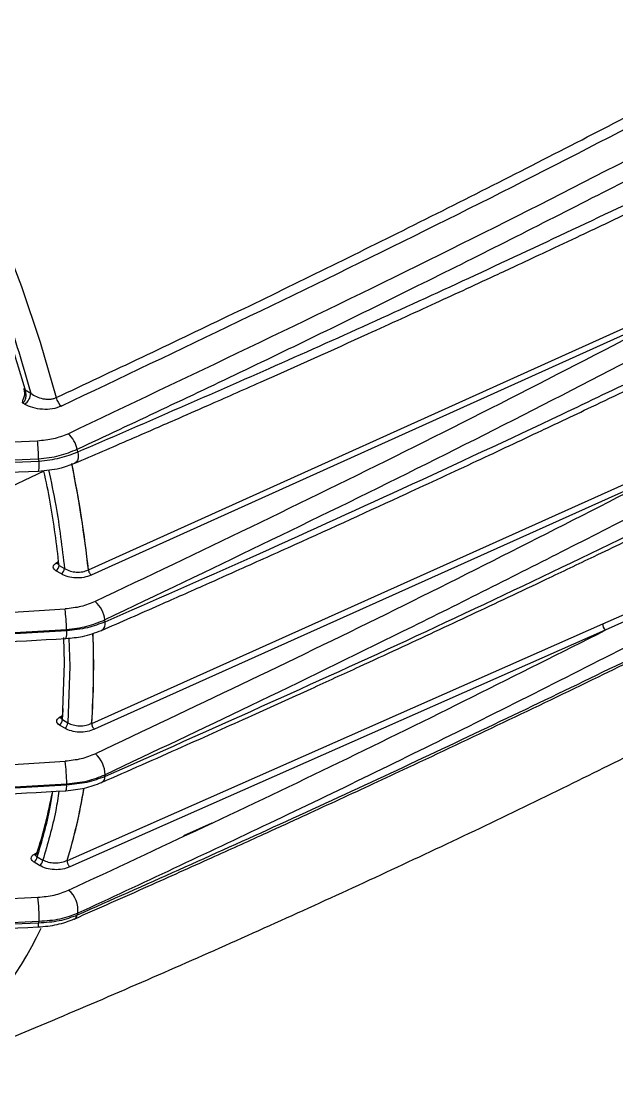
# Model space of a CAD drawing. Extents: x 16.7 to 113.1, y 4.5 to 84.5.
# Drawn here: x 24.294 to 26.293, y 5.955 to 9.562 of the extents above; entities that cross this region are included whole.
import ezdxf

# ---------------------------------------------------------------- set-up
doc = ezdxf.new("R2010")
doc.units = 0
doc.header["$MEASUREMENT"] = 0
doc.layers.add('OBJECT', color=7, linetype='CONTINUOUS')

msp = doc.modelspace()

# ---------------------------------------------------------------- linework, layer by layer
at = {"layer": 'OBJECT'}
for p, q in [((24.5192, 7.7198), (26.5897, 8.6544)), ((26.5987, 8.637), (24.5281, 7.7025)), ((24.3065, 8.3246), (24.3258, 8.313)), ((24.2981, 8.2805), (24.3003, 8.2932)), ((24.3046, 8.2767), (24.2981, 8.2805)), ((23.3536, 8.1117), (24.3479, 8.1538)), ((23.357, 8.0533), (24.3518, 8.0925)), ((23.3589, 8.0468), (24.3536, 8.085)), ((24.3699, 8.0513), (23.3765, 7.5868)), ((24.5301, 7.2046), (26.4647, 8.0737)), ((26.4737, 8.054), (24.5391, 7.1847)), ((24.4094, 7.7425), (24.4188, 7.7483)), ((24.416, 7.7426), (24.4169, 7.742)), ((24.4206, 7.7353), (24.4388, 7.7245)), ((24.4282, 7.7063), (24.41, 7.7172)), ((26.2466, 7.5394), (26.463, 7.6336)), ((26.469, 7.6142), (26.2553, 7.5176)), ((23.4716, 7.53), (24.4405, 7.5891)), ((24.4483, 6.7447), (26.2466, 7.5394)), ((23.4769, 7.4621), (24.4458, 7.5203)), ((24.4462, 7.5154), (23.477, 7.4614)), ((26.2553, 7.5176), (24.4569, 6.7226)), ((24.439, 7.4074), (24.436, 7.4926)), ((24.4538, 7.491), (24.457, 7.397)), ((24.4321, 7.2172), (24.439, 7.4074)), ((24.457, 7.397), (24.4502, 7.2065)), ((24.4337, 7.2548), (24.4319, 7.2292)), ((24.4212, 7.2242), (24.432, 7.2309)), ((24.4321, 7.2172), (24.4502, 7.2065)), ((24.4396, 7.1883), (24.4215, 7.1991)), ((24.5299, 7.2044), (24.5299, 7.2035)), ((24.5301, 7.2036), (24.5301, 7.2046)), ((23.4717, 7.0187), (24.4409, 7.0776)), ((24.4458, 6.9977), (23.4769, 6.9418)), ((23.477, 6.9424), (24.4462, 7.0021)), ((24.9341, 6.8696), (24.8389, 6.827)), ((24.3354, 6.7643), (24.3471, 6.7715)), ((24.3471, 6.7568), (24.3658, 6.7456)), ((24.4481, 6.7446), (24.4478, 6.7415)), ((24.448, 6.7416), (24.4483, 6.7447)), ((24.3552, 6.7275), (24.3365, 6.7387)), ((23.3556, 6.5768), (24.3495, 6.621)), ((24.3518, 6.534), (23.3568, 6.4889)), ((24.3536, 6.5394), (23.3589, 6.4932))]:
    msp.add_line(p, q, dxfattribs=at)
at = {"layer": 'OBJECT', "flags": 128}
for points in [[(22.5515, 10.9901), (22.6957, 10.8901), (22.8385, 10.7795), (22.9794, 10.6589), (23.1176, 10.5289), (23.2526, 10.39), (23.3836, 10.2429), (23.5101, 10.0883), (23.6315, 9.9268), (23.7472, 9.7593), (23.8567, 9.5865), (23.9595, 9.4092), (24.0551, 9.2283), (24.1431, 9.0445), (24.223, 8.8588), (24.2945, 8.672), (24.3573, 8.4849), (24.411, 8.2985)], [(24.3065, 8.3246), (24.3048, 8.325), (24.3035, 8.3256), (24.3028, 8.3264), (24.3026, 8.3273), (24.3029, 8.3284), (24.3038, 8.3296), (24.3045, 8.3303)], [(24.4835, 8.1162), (24.4847, 8.1054), (24.4842, 8.0957), (24.4821, 8.0876), (24.4783, 8.0816), (24.4733, 8.078)], [(24.4319, 7.2292), (24.4316, 7.2272), (24.4309, 7.2255), (24.4299, 7.2241), (24.4285, 7.2232), (24.4269, 7.2227), (24.4251, 7.2228), (24.4232, 7.2233), (24.4212, 7.2242)]]:
    msp.add_lwpolyline(points, dxfattribs=at)
at = {"layer": 'OBJECT'}
for centre, radius, start, end in [((24.279, 8.316), 0.0469, 302.9818, 356.325), ((24.4626, 8.31), 0.0529, 192.5822, 229.5121), ((23.7331, 8.083), 0.6188, 0.8779, 6.5725), ((24.3902, 8.1068), 0.0931, 11.4605, 49.4003), ((20.2736, 7.1303), 4.3238, 13.1798, 13.3033), ((20.0611, 7.0655), 4.4119, 13.3602, 13.4601), ((24.2635, 8.0734), 0.0908, 346.2754, 7.3509), ((20.8385, 7.3263), 3.7014, 6.102, 11.7043), ((20.869, 7.331), 3.6709, 6.0795, 11.6625), ((24.414, 7.7491), 0.0081, 234.7196, 287.4787), ((24.3972, 7.7368), 0.0235, 303.0904, 356.3183), ((24.4154, 7.726), 0.0235, 303.0915, 356.3172), ((24.4816, 7.5427), 0.0933, 5.8361, 49.5594), ((23.9337, 7.5151), 0.5121, 0.5779, 8.2983), ((24.549, 7.5392), 0.0267, 303.1646, 13.6523), ((21.1459, 7.2643), 3.4405, 4.6882, 4.7992), ((26.2724, 7.5371), 0.0259, 174.8815, 228.6886), ((24.4094, 7.5067), 0.0378, 333.8457, 13.4122), ((20.745, 7.2067), 3.714, 4.7682, 4.8435), ((21.7507, 7.3965), 2.7859, 356.0476, 2.2633), ((21.7795, 7.3961), 2.7573, 356.016, 2.2567), ((24.4087, 7.2187), 0.0235, 303.0898, 356.317), ((24.4268, 7.208), 0.0235, 303.0915, 356.3172), ((24.5382, 7.1856), 0.0207, 113.1063, 113.8353), ((23.9321, 7.0037), 0.5141, 359.8234, 8.2684), ((24.4837, 7.0325), 0.0912, 359.737, 49.7769), ((24.4113, 6.9923), 0.0349, 337.0604, 8.842), ((21.6941, 7.2561), 2.7638, 354.6346, 354.7261), ((24.5527, 7.025), 0.0217, 298.8731, 2.836), ((22.0555, 7.2602), 2.5297, 354.6882, 354.8249), ((22.6194, 7.3158), 1.8115, 342.3602, 349.058), ((22.5889, 7.3034), 1.9414, 343.273, 350.5535), ((22.5898, 7.3033), 1.9406, 343.2723, 350.5028), ((24.3401, 6.7711), 0.00829, 235.1706, 285.6952), ((24.3237, 6.7583), 0.0235, 303.0909, 356.3165), ((24.3424, 6.7471), 0.0235, 303.0885, 356.3176), ((24.4522, 6.7349), 0.0106, 111.6706, 113.0764), ((24.3969, 6.5775), 0.0872, 353.0168, 50.2447), ((23.7194, 6.5481), 0.6343, 359.21, 6.5914), ((22.8015, 7.1067), 1.7665, 341.9827, 342.208), ((24.3244, 6.5309), 0.0276, 339.0505, 6.3812), ((22.6119, 7.1094), 1.8326, 341.7006, 341.879), ((24.4638, 6.5641), 0.0179, 292.9451, 347.9633), ((23.296, 7.0124), 1.1738, 308.0178, 335.0356)]:
    msp.add_arc(centre, radius, start, end, dxfattribs=at)
for points, knots in [([(22.516, 10.9184), (22.5796, 10.8746), (22.7079, 10.7864), (22.8987, 10.6287), (23.0881, 10.4516), (23.2736, 10.2545), (23.4526, 10.0398), (23.6219, 9.8105), (23.7792, 9.5696), (23.9226, 9.3203), (24.05, 9.067), (24.1601, 8.8129), (24.2537, 8.5612), (24.3019, 8.3953), (24.3258, 8.313)], [0, 0, 0, 0, 0.0803207, 0.16194, 0.244772, 0.3293776, 0.4144874, 0.5, 0.5855181, 0.670628, 0.755228, 0.8380655, 0.919682, 1, 1, 1, 1]), ([(24.411, 8.2985), (24.6034, 8.3891), (24.9953, 8.5737), (25.5839, 8.8626), (26.1692, 9.1589), (26.746, 9.4609), (27.297, 9.758), (27.6551, 9.9592), (27.8284, 10.0566)], [0, 0, 0, 0, 0.1629055, 0.3317197, 0.5064476, 0.6730341, 0.8417969, 1, 1, 1, 1]), ([(23.4416, 10.0251), (23.5054, 9.9404), (23.6335, 9.7705), (23.8072, 9.4957), (23.965, 9.2097), (24.1022, 8.9158), (24.2191, 8.6192), (24.2774, 8.4225), (24.3065, 8.3246)], [0, 0, 0, 0, 0.165461, 0.332207, 0.5, 0.667784, 0.834534, 1, 1, 1, 1]), ([(27.8284, 10.0182), (27.477, 9.8227), (26.7537, 9.4203), (25.62, 8.8368), (24.8253, 8.4587), (24.4282, 8.2698)], [0, 0, 0, 0, 0.320958, 0.660773, 1, 1, 1, 1]), ([(24.4507, 8.1774), (24.8563, 8.37), (25.668, 8.7555), (26.7937, 9.3336), (27.5009, 9.7265), (27.8284, 9.9085)], [0, 0, 0, 0, 0.349093, 0.698645, 1, 1, 1, 1]), ([(24.4814, 8.1252), (24.6702, 8.2138), (25.0545, 8.3941), (25.6314, 8.6758), (26.2053, 8.9646), (26.7711, 9.2589), (27.3102, 9.5474), (27.6601, 9.7424), (27.8284, 9.8362)], [0, 0, 0, 0, 0.163498, 0.332589, 0.507278, 0.674243, 0.843354, 1, 1, 1, 1]), ([(24.4835, 8.1162), (24.6983, 8.2092), (25.1403, 8.4006), (25.8108, 8.7041), (26.2615, 8.9176), (26.4929, 9.0273)], [0, 0, 0, 0, 0.315, 0.648332, 1, 1, 1, 1]), ([(24.4733, 8.078), (24.536, 8.105), (24.6485, 8.1535), (24.7972, 8.2183), (24.9126, 8.2689), (25.0084, 8.3112), (25.1882, 8.3909), (25.4145, 8.4926), (25.6799, 8.6137), (25.8482, 8.6914), (25.9715, 8.7488), (26.0643, 8.7922), (26.1819, 8.8475), (26.3241, 8.9149), (26.4268, 8.964), (26.4823, 8.9906)], [0, 0, 0, 0, 0.091691, 0.164514, 0.218476, 0.261777, 0.30597, 0.484367, 0.5981, 0.703041, 0.737311, 0.783982, 0.843319, 0.915324, 1, 1, 1, 1]), ([(26.5987, 8.637), (26.2616, 8.4624), (25.5875, 8.1131), (24.8906, 7.7801), (24.5421, 7.6136)], [0, 0, 0, 0, 0.499931, 1, 1, 1, 1]), ([(26.6573, 8.5896), (26.3137, 8.4113), (25.631, 8.057), (24.925, 7.7197), (24.5743, 7.5521)], [0, 0, 0, 0, 0.50338, 1, 1, 1, 1]), ([(24.5636, 7.5169), (24.6287, 7.5454), (24.7457, 7.5966), (24.9002, 7.6651), (25.0203, 7.7187), (25.1199, 7.7634), (25.3068, 7.8476), (25.5421, 7.955), (25.818, 8.0829), (25.9929, 8.165), (26.121, 8.2256), (26.2175, 8.2714), (26.3397, 8.3298), (26.4876, 8.4009), (26.5943, 8.4528), (26.652, 8.4809)], [0, 0, 0, 0, 0.09169, 0.164513, 0.218477, 0.261778, 0.305972, 0.48437, 0.598102, 0.703044, 0.737312, 0.783982, 0.843318, 0.915323, 1, 1, 1, 1]), ([(24.5749, 7.5455), (24.7379, 7.6171), (25.0734, 7.7646), (25.5844, 7.9969), (26.1189, 8.2456), (26.4789, 8.4196), (26.6635, 8.5088)], [0, 0, 0, 0, 0.22962, 0.472827, 0.72962, 1, 1, 1, 1]), ([(24.2981, 8.2805), (24.2994, 8.2815), (24.302, 8.2835), (24.3052, 8.2879), (24.3078, 8.2934), (24.3098, 8.3016), (24.3101, 8.3126), (24.3077, 8.3206), (24.3065, 8.3246)], [0, 0, 0, 0, 0.115727, 0.237004, 0.365059, 0.500934, 0.749863, 1, 1, 1, 1]), ([(24.3026, 8.3267), (24.3035, 8.3222), (24.3051, 8.3134), (24.3038, 8.3013), (24.3009, 8.2955), (24.2998, 8.2935)], [0, 0, 0, 0, 0.402238, 0.791312, 1, 1, 1, 1]), ([(24.3258, 8.313), (24.3318, 8.309), (24.3437, 8.301), (24.3629, 8.2951), (24.3789, 8.2931), (24.3908, 8.2933), (24.4017, 8.295), (24.4079, 8.2974), (24.411, 8.2985)], [0, 0, 0, 0, 0.250259, 0.499689, 0.634038, 0.76157, 0.883198, 1, 1, 1, 1]), ([(24.4282, 8.2698), (24.4185, 8.2663), (24.3991, 8.2592), (24.3643, 8.2582), (24.3309, 8.2637), (24.3133, 8.2723), (24.3046, 8.2767)], [0, 0, 0, 0, 0.2497037, 0.4994833, 0.7493642, 1, 1, 1, 1]), ([(24.3479, 8.1538), (24.3664, 8.1555), (24.4036, 8.1588), (24.435, 8.1712), (24.4507, 8.1774)], [0, 0, 0, 0, 0.498689, 1, 1, 1, 1]), ([(24.4708, 6.5476), (24.554, 6.5843), (24.7086, 6.6526), (24.9212, 6.7481), (25.0977, 6.8281), (25.2413, 6.8938), (25.3638, 6.9502), (25.4776, 7.003), (25.661, 7.0885), (25.9133, 7.2076), (26.2165, 7.3533), (26.5005, 7.492), (26.7578, 7.6195), (26.9573, 7.7198), (27.1111, 7.7978), (27.2377, 7.8624), (27.394, 7.9428), (27.58, 8.0396), (27.7282, 8.1172), (27.8139, 8.1629), (27.8284, 8.1706)], [0, 0, 0, 0, 0.071655, 0.133072, 0.184261, 0.22523, 0.258397, 0.291507, 0.325145, 0.419722, 0.514664, 0.595221, 0.674581, 0.746977, 0.776419, 0.814924, 0.862775, 0.919976, 0.986531, 1, 1, 1, 1]), ([(27.8284, 8.1784), (27.6234, 8.0708), (27.2011, 7.849), (26.5438, 7.5196), (25.8605, 7.189), (25.1726, 6.868), (24.7087, 6.6615), (24.4814, 6.5603)], [0, 0, 0, 0, 0.190637, 0.392769, 0.598173, 0.803117, 1, 1, 1, 1]), ([(24.3518, 8.0925), (24.3756, 8.0954), (24.4225, 8.1013), (24.4619, 8.1173), (24.4814, 8.1252)], [0, 0, 0, 0, 0.506803, 1, 1, 1, 1]), ([(24.3536, 8.085), (24.3775, 8.0879), (24.4244, 8.0935), (24.464, 8.1087), (24.4835, 8.1162)], [0, 0, 0, 0, 0.509049, 1, 1, 1, 1]), ([(23.3575, 8.0106), (23.5075, 8.0164), (23.8391, 8.0291), (24.1704, 8.0438), (24.3518, 8.0518)], [0, 0, 0, 0, 0.452475, 1, 1, 1, 1]), ([(24.3518, 8.0518), (24.376, 8.054), (24.4194, 8.0579), (24.4568, 8.0719), (24.4733, 8.078)], [0, 0, 0, 0, 0.559422, 1, 1, 1, 1]), ([(24.4206, 7.7353), (24.4123, 7.8055), (24.3999, 7.9094), (24.3772, 8.0166), (24.3699, 8.0513)], [0, 0, 0, 0, 0.676025, 1, 1, 1, 1]), ([(24.3853, 8.0564), (24.3937, 8.0164), (24.4175, 7.9038), (24.4305, 7.7948), (24.4388, 7.7245)], [0, 0, 0, 0, 0.35548, 1, 1, 1, 1]), ([(26.4737, 8.054), (26.1567, 7.8917), (25.523, 7.5672), (24.8693, 7.2571), (24.5426, 7.1021)], [0, 0, 0, 0, 0.500229, 1, 1, 1, 1]), ([(26.6635, 8.0667), (26.4789, 7.9709), (26.1189, 7.7841), (25.5844, 7.5169), (25.0734, 7.2674), (24.7379, 7.109), (24.5749, 7.0321)], [0, 0, 0, 0, 0.27038, 0.527173, 0.77038, 1, 1, 1, 1]), ([(24.5632, 7.006), (24.6536, 7.0459), (24.8228, 7.1205), (25.0571, 7.2257), (25.2554, 7.3156), (25.419, 7.3905), (25.5577, 7.4545), (25.6832, 7.5128), (25.8062, 7.5703), (25.9307, 7.6289), (26.068, 7.6939), (26.2299, 7.7712), (26.4265, 7.8659), (26.5688, 7.9354), (26.646, 7.9732)], [0, 0, 0, 0, 0.127673, 0.238652, 0.332946, 0.410559, 0.472851, 0.532128, 0.591338, 0.650482, 0.712496, 0.790612, 0.886445, 1, 1, 1, 1]), ([(24.5743, 7.0261), (24.925, 7.1823), (25.631, 7.4968), (26.3137, 7.8269), (26.6573, 7.9931)], [0, 0, 0, 0, 0.49662, 1, 1, 1, 1]), ([(24.41, 7.7172), (24.4076, 7.719), (24.4027, 7.7227), (24.4004, 7.7297), (24.4022, 7.7368), (24.407, 7.7406), (24.4094, 7.7425)], [0, 0, 0, 0, 0.250074, 0.499948, 0.749383, 1, 1, 1, 1]), ([(24.4161, 7.7426), (24.4163, 7.7417), (24.4166, 7.74), (24.4181, 7.7375), (24.4197, 7.7361), (24.4206, 7.7353)], [0, 0, 0, 0, 0.338146, 0.635178, 1, 1, 1, 1]), ([(24.4388, 7.7245), (24.4452, 7.7212), (24.4567, 7.7153), (24.4787, 7.7119), (24.5004, 7.7128), (24.5128, 7.7174), (24.5189, 7.7197)], [0, 0, 0, 0, 0.275543, 0.500053, 0.755367, 1, 1, 1, 1]), ([(24.5192, 7.7198), (24.5194, 7.7183), (24.5199, 7.7151), (24.5221, 7.71), (24.5249, 7.7054), (24.5271, 7.7034), (24.5281, 7.7025)], [0, 0, 0, 0, 0.241912, 0.499998, 0.758083, 1, 1, 1, 1]), ([(24.5281, 7.7025), (24.5203, 7.6996), (24.5048, 7.6937), (24.4769, 7.6922), (24.4497, 7.6959), (24.4354, 7.7028), (24.4282, 7.7063)], [0, 0, 0, 0, 0.249736, 0.499486, 0.74926, 1, 1, 1, 1]), ([(24.5421, 7.6136), (24.5265, 7.6074), (24.4956, 7.5949), (24.4588, 7.591), (24.4405, 7.5891)], [0, 0, 0, 0, 0.50155, 1, 1, 1, 1]), ([(24.4458, 7.5203), (24.4692, 7.523), (24.5158, 7.5284), (24.5549, 7.5443), (24.5743, 7.5521)], [0, 0, 0, 0, 0.503406, 1, 1, 1, 1]), ([(24.5749, 7.5455), (24.5558, 7.5382), (24.5166, 7.5232), (24.47, 7.5181), (24.4462, 7.5154)], [0, 0, 0, 0, 0.488529, 1, 1, 1, 1]), ([(26.4929, 7.5467), (26.2615, 7.4289), (25.8108, 7.1993), (25.1403, 6.873), (24.6983, 6.667), (24.4835, 6.5669)], [0, 0, 0, 0, 0.351668, 0.685, 1, 1, 1, 1]), ([(24.4438, 7.4897), (24.4625, 7.4915), (24.5054, 7.4954), (24.5426, 7.5091), (24.5636, 7.5169)], [0, 0, 0, 0, 0.436517, 1, 1, 1, 1]), ([(24.4527, 6.6446), (24.7568, 6.7864), (25.3666, 7.0708), (25.9586, 7.3684), (26.2553, 7.5176)], [0, 0, 0, 0, 0.498752, 1, 1, 1, 1]), ([(23.4746, 7.4348), (23.6208, 7.443), (23.9439, 7.4612), (24.2669, 7.4797), (24.4438, 7.4897)], [0, 0, 0, 0, 0.452472, 1, 1, 1, 1]), ([(23.7838, 5.9551), (23.97, 6.0305), (24.3578, 6.1876), (24.9425, 6.4409), (25.5388, 6.7118), (26.1167, 6.9868), (26.4931, 7.177), (26.6741, 7.2685)], [0, 0, 0, 0, 0.1902424, 0.3962076, 0.6023972, 0.8087754, 1, 1, 1, 1]), ([(24.4215, 7.1991), (24.4191, 7.2009), (24.4142, 7.2046), (24.412, 7.2116), (24.414, 7.2186), (24.4188, 7.2224), (24.4212, 7.2242)], [0, 0, 0, 0, 0.250044, 0.499888, 0.749256, 1, 1, 1, 1]), ([(24.4319, 7.2292), (24.4307, 7.2283), (24.4283, 7.2264), (24.4274, 7.2231), (24.4283, 7.2205), (24.43, 7.2185), (24.4314, 7.2177), (24.4321, 7.2172)], [0, 0, 0, 0, 0.247052, 0.499455, 0.726368, 0.857452, 1, 1, 1, 1]), ([(24.5391, 7.1847), (24.5314, 7.1818), (24.5159, 7.176), (24.4882, 7.1743), (24.461, 7.178), (24.4467, 7.1849), (24.4396, 7.1883)], [0, 0, 0, 0, 0.249768, 0.499524, 0.749281, 1, 1, 1, 1]), ([(24.4502, 7.2065), (24.4559, 7.2038), (24.4673, 7.1985), (24.4894, 7.1958), (24.5117, 7.1974), (24.524, 7.2022), (24.5299, 7.2044)], [0, 0, 0, 0, 0.2504931, 0.5000217, 0.7627112, 1, 1, 1, 1]), ([(24.5301, 7.2036), (24.5303, 7.202), (24.5305, 7.1995), (24.5317, 7.1958), (24.5328, 7.193), (24.5343, 7.1904), (24.5363, 7.1873), (24.538, 7.1857), (24.5391, 7.1847)], [0, 0, 0, 0, 0.24273, 0.372399, 0.504166, 0.63532, 0.763244, 1, 1, 1, 1]), ([(24.5426, 7.1021), (24.5271, 7.0958), (24.496, 7.0834), (24.4592, 7.0795), (24.4409, 7.0776)], [0, 0, 0, 0, 0.50157, 1, 1, 1, 1]), ([(24.4435, 6.9787), (24.4649, 6.9809), (24.5079, 6.9851), (24.5447, 6.999), (24.5632, 7.006)], [0, 0, 0, 0, 0.4988017, 1, 1, 1, 1]), ([(24.5743, 7.0261), (24.5549, 7.0187), (24.5158, 7.004), (24.4692, 6.9998), (24.4458, 6.9977)], [0, 0, 0, 0, 0.496594, 1, 1, 1, 1]), ([(24.4462, 7.0021), (24.47, 7.0044), (24.5166, 7.0089), (24.5558, 7.0244), (24.5749, 7.0321)], [0, 0, 0, 0, 0.511471, 1, 1, 1, 1]), ([(23.4746, 6.9236), (23.6207, 6.9319), (23.9437, 6.9502), (24.2666, 6.9686), (24.4435, 6.9787)], [0, 0, 0, 0, 0.452489, 1, 1, 1, 1]), ([(24.3471, 6.7568), (24.3634, 6.8107), (24.3847, 6.8808), (24.3969, 6.9584), (24.3998, 6.9762)], [0, 0, 0, 0, 0.769397, 1, 1, 1, 1]), ([(24.4201, 6.9774), (24.4167, 6.9555), (24.4041, 6.8738), (24.382, 6.7998), (24.3658, 6.7456)], [0, 0, 0, 0, 0.267427, 1, 1, 1, 1]), ([(24.3365, 6.7387), (24.334, 6.7405), (24.329, 6.7442), (24.3264, 6.7514), (24.328, 6.7573), (24.3315, 6.7616), (24.3341, 6.7634), (24.3354, 6.7643)], [0, 0, 0, 0, 0.249848, 0.499446, 0.748666, 0.874857, 1, 1, 1, 1]), ([(24.3457, 6.7669), (24.345, 6.7665), (24.3437, 6.7656), (24.3424, 6.7641), (24.3417, 6.7625), (24.3418, 6.7615), (24.3418, 6.761)], [0, 0, 0, 0, 0.233493, 0.476123, 0.730782, 1, 1, 1, 1]), ([(24.3418, 6.761), (24.3422, 6.7603), (24.3429, 6.7586), (24.3456, 6.7575), (24.3471, 6.7568)], [0, 0, 0, 0, 0.420605, 1, 1, 1, 1]), ([(24.3658, 6.7456), (24.3717, 6.7432), (24.3833, 6.7382), (24.4058, 6.7357), (24.4289, 6.7374), (24.4419, 6.7423), (24.4481, 6.7446)], [0, 0, 0, 0, 0.250635, 0.500304, 0.760651, 1, 1, 1, 1]), ([(24.4569, 6.7226), (24.4489, 6.7197), (24.433, 6.7139), (24.4045, 6.7127), (24.3769, 6.7169), (24.3625, 6.7239), (24.3552, 6.7275)], [0, 0, 0, 0, 0.249669, 0.499417, 0.749226, 1, 1, 1, 1]), ([(24.448, 6.7416), (24.4482, 6.7399), (24.4484, 6.7373), (24.4496, 6.7335), (24.4512, 6.7298), (24.4536, 6.7257), (24.4559, 6.7236), (24.4569, 6.7226)], [0, 0, 0, 0, 0.251191, 0.383289, 0.515914, 0.77076, 1, 1, 1, 1]), ([(24.3495, 6.621), (24.3681, 6.6227), (24.4054, 6.626), (24.4369, 6.6384), (24.4527, 6.6446)], [0, 0, 0, 0, 0.498606, 1, 1, 1, 1]), ([(24.4835, 6.5669), (24.464, 6.5595), (24.4244, 6.5443), (24.3775, 6.541), (24.3536, 6.5394)], [0, 0, 0, 0, 0.490951, 1, 1, 1, 1]), ([(24.3502, 6.5211), (24.3719, 6.523), (24.4155, 6.5268), (24.453, 6.5409), (24.4718, 6.5479)], [0, 0, 0, 0, 0.497727, 1, 1, 1, 1]), ([(24.4814, 6.5603), (24.4619, 6.5531), (24.4225, 6.5386), (24.3756, 6.5355), (24.3518, 6.534)], [0, 0, 0, 0, 0.4931971, 1, 1, 1, 1]), ([(23.3555, 6.478), (23.5056, 6.484), (23.8373, 6.4973), (24.1687, 6.5127), (24.3502, 6.5211)], [0, 0, 0, 0, 0.4525278, 1, 1, 1, 1])]:
    msp.add_open_spline(points, degree=3, knots=knots, dxfattribs=at)

doc.saveas('drawing.dxf')
